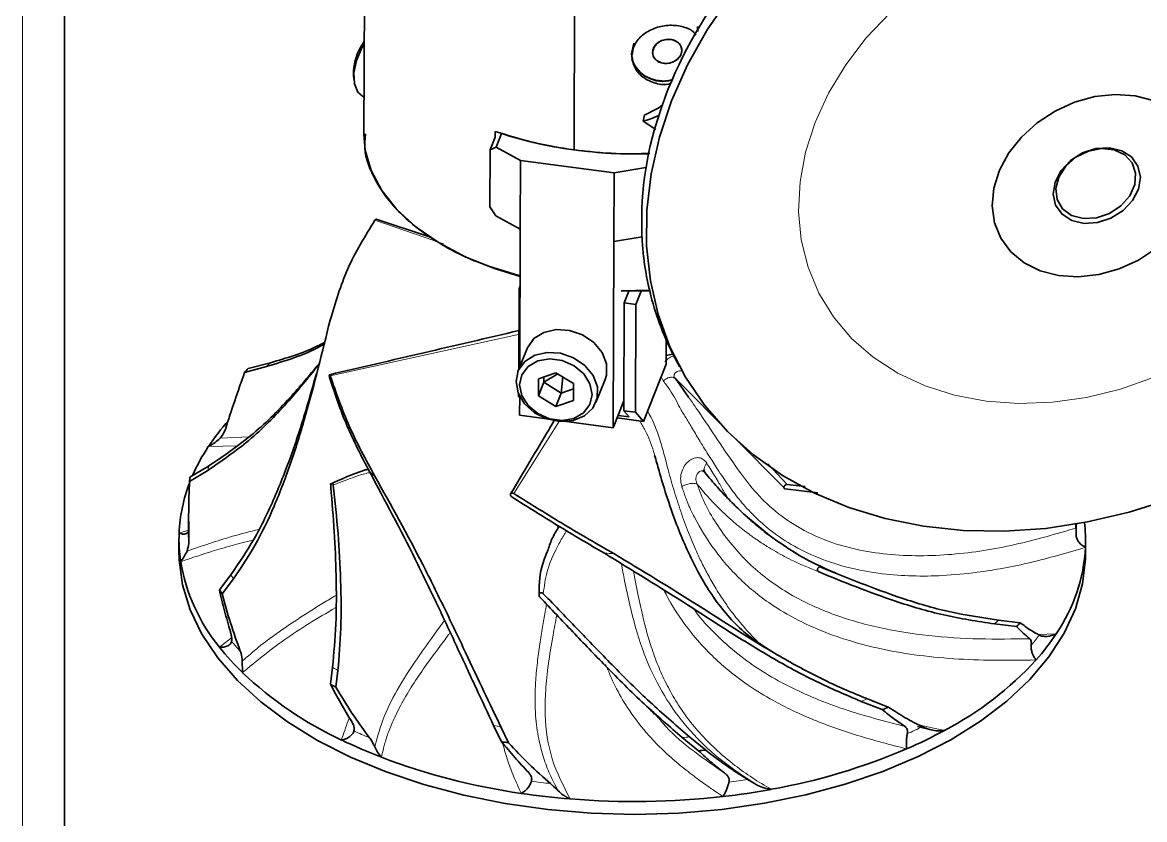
# Paper-space layout 'Blatt1' of a CAD drawing. Header units: millimetres. Extents: x 0 to 1189, y 0 to 841.
# Drawn here: x 1101.98 to 1120.69, y 496.22 to 509.51 of the extents above; entities that cross this region are included whole.
import ezdxf

# ---------------------------------------------------------------- set-up
doc = ezdxf.new("R2010")
doc.units = ezdxf.units.MM

psp = doc.layouts.new('Blatt1')

# ---------------------------------------------------------------- linework, layer by layer
at = {"color": 7, "linetype": 'Continuous', "lineweight": 35}
for p, q in [((1102.677, 348.096), (1102.677, 627.189)), ((1111.198, 513.535), (1111.176, 507.381)), ((1107.689, 512.361), (1107.672, 507.636)), ((1112.135, 508.982), (1112.176, 509.163)), ((1112.974, 509.04), (1112.959, 509.109)), ((1112.143, 508.897), (1112.151, 508.861)), ((1107.499, 508.628), (1107.503, 508.558)), ((1107.647, 508.278), (1107.674, 508.263)), ((1112.329, 507.861), (1112.539, 507.721)), ((1109.86, 507.592), (1109.776, 507.381)), ((1109.861, 507.592), (1109.861, 507.69)), ((1109.969, 507.653), (1109.878, 507.424)), ((1109.773, 506.433), (1109.776, 507.381)), ((1109.776, 507.381), (1109.878, 507.424)), ((1109.878, 507.424), (1110.284, 507.205)), ((1110.28, 506.062), (1110.284, 507.205)), ((1110.284, 507.205), (1111.844, 506.996)), ((1111.844, 506.996), (1111.84, 505.852)), ((1111.844, 506.996), (1112.374, 507.089)), ((1112.374, 507.089), (1112.383, 507.112)), ((1112.374, 507.089), (1112.379, 507.086)), ((1109.874, 506.28), (1109.773, 506.433)), ((1108.783, 505.928), (1107.879, 506.225)), ((1110.28, 506.062), (1109.874, 506.28)), ((1110.272, 503.764), (1110.28, 506.062)), ((1111.84, 505.852), (1111.829, 502.747)), ((1112.31, 505.934), (1111.84, 505.852)), ((1110.277, 505.112), (1110.259, 505.066)), ((1110.254, 503.718), (1110.259, 505.066)), ((1110.277, 505.064), (1110.259, 505.066)), ((1111.963, 505.029), (1112.44, 505.045)), ((1111.963, 505.029), (1112.437, 505.03)), ((1112.091, 505.026), (1112.013, 504.83)), ((1112.208, 504.804), (1112.296, 505.026)), ((1112.013, 504.83), (1112.007, 503.033)), ((1112.013, 504.83), (1112.208, 504.804)), ((1112.202, 503.006), (1112.208, 504.804)), ((1112.715, 504.208), (1112.713, 503.808)), ((1110.393, 504.068), (1110.241, 503.687)), ((1105.743, 503.734), (1106.113, 503.833)), ((1112.713, 503.808), (1112.334, 502.853)), ((1112.858, 503.914), (1112.935, 503.77)), ((1105.682, 503.672), (1106.047, 503.77)), ((1110.582, 503.564), (1110.875, 503.666)), ((1110.906, 503.647), (1110.67, 503.506)), ((1110.67, 503.506), (1110.67, 503.595)), ((1111.167, 503.485), (1110.875, 503.666)), ((1110.962, 503.325), (1110.99, 503.595)), ((1110.581, 503.281), (1110.582, 503.564)), ((1110.67, 503.506), (1110.581, 503.281)), ((1110.962, 503.325), (1110.67, 503.506)), ((1111.166, 503.202), (1111.167, 503.485)), ((1111.542, 503.169), (1111.694, 503.551)), ((1112.87, 503.568), (1113.088, 503.257)), ((1113.708, 502.725), (1112.974, 503.463)), ((1110.252, 503.269), (1110.252, 503.313)), ((1110.252, 503.269), (1110.27, 503.266)), ((1110.252, 503.269), (1110.27, 503.248)), ((1110.269, 502.957), (1110.27, 503.274)), ((1110.581, 503.281), (1110.873, 503.1)), ((1110.962, 503.325), (1110.873, 503.1)), ((1111.166, 503.396), (1110.962, 503.325)), ((1111.166, 503.202), (1110.873, 503.1)), ((1112.007, 503.196), (1111.829, 502.747)), ((1112.007, 503.033), (1112.202, 503.006)), ((1112.007, 503.033), (1112.095, 502.93)), ((1111.829, 502.747), (1110.269, 502.957)), ((1112.334, 502.853), (1111.894, 502.912)), ((1112.095, 502.93), (1111.911, 502.955)), ((1112.334, 502.853), (1112.202, 503.006)), ((1114.699, 501.727), (1113.811, 502.621)), ((1104.771, 501.922), (1105.082, 502.11)), ((1104.763, 501.851), (1105.07, 502.038)), ((1115.245, 501.665), (1114.699, 501.727)), ((1115.031, 501.768), (1114.729, 501.801)), ((1104.749, 501.264), (1104.748, 501.031)), ((1114.432, 500.958), (1114.035, 501.287)), ((1119.574, 501.149), (1119.543, 501.139)), ((1119.548, 500.978), (1119.549, 501.143)), ((1104.588, 500.901), (1104.587, 500.688)), ((1119.707, 500.634), (1119.708, 500.847)), ((1105.261, 500.043), (1105.452, 500.298)), ((1105.307, 499.978), (1105.496, 500.229)), ((1118.558, 499.435), (1118.189, 499.477)), ((1118.619, 499.496), (1118.255, 499.539)), ((1107.116, 498.47), (1107.149, 498.754)), ((1107.206, 498.422), (1107.239, 498.703)), ((1115.963, 498.186), (1116.317, 498.049)), ((1116.418, 498.089), (1116.069, 498.226)), ((1112.528, 497.976), (1112.586, 497.909)), ((1109.967, 497.513), (1109.836, 497.785)), ((1110.085, 497.493), (1109.956, 497.762)), ((1117.112, 497.715), (1116.906, 497.766)), ((1113.251, 497.363), (1112.982, 497.582)), ((1113.373, 497.374), (1113.107, 497.591))]:
    psp.add_line(p, q, dxfattribs=at)
at = {"color": 8, "linetype": 'Continuous', "lineweight": 18}
for p, q in [((1101.977, 347.928), (1101.977, 627.022)), ((1107.854, 506.208), (1108.997, 505.817)), ((1107.112, 503.613), (1110.274, 504.311)), ((1112.664, 503.53), (1112.63, 503.598)), ((1112.974, 503.463), (1112.87, 503.568)), ((1110.172, 501.651), (1110.934, 502.862)), ((1105.272, 502.572), (1105.756, 502.598)), ((1105.545, 502.445), (1105.078, 502.434)), ((1114.729, 501.801), (1114.411, 502.147)), ((1104.59, 500.993), (1104.748, 501.039)), ((1110.899, 501.053), (1110.906, 501.117)), ((1118.91, 499.303), (1119.218, 499.314)), ((1105.263, 499.091), (1105.466, 499.246))]:
    psp.add_line(p, q, dxfattribs=at)
at = {"color": 8, "linetype": 'Continuous', "lineweight": 18, "flags": 128}
for points in [[(1114.922, 506.356), (1114.946, 506.847), (1115.038, 507.343), (1115.198, 507.839), (1115.422, 508.326), (1115.708, 508.797), (1116.05, 509.247), (1116.446, 509.667), (1116.887, 510.053), (1117.369, 510.398), (1117.884, 510.697), (1118.425, 510.946), (1118.983, 511.142), (1119.55, 511.281), (1120.119, 511.361), (1120.681, 511.382), (1121.228, 511.343)], [(1120.85, 503.59), (1120.292, 503.394), (1119.724, 503.255), (1119.155, 503.174), (1118.593, 503.154), (1118.047, 503.193), (1117.523, 503.291), (1117.03, 503.448), (1116.576, 503.66), (1116.166, 503.925), (1115.806, 504.238), (1115.503, 504.596), (1115.259, 504.993), (1115.08, 505.423), (1114.967, 505.879), (1114.922, 506.356)]]:
    psp.add_lwpolyline(points, dxfattribs=at)
at = {"color": 7, "linetype": 'Continuous', "lineweight": 35, "flags": 128}
for points in [[(1119.739, 501.177), (1119.042, 501.071), (1118.349, 501.024), (1117.668, 501.035), (1117.005, 501.105), (1116.367, 501.233), (1115.759, 501.418), (1115.186, 501.658), (1114.655, 501.951), (1114.17, 502.294), (1113.736, 502.684), (1113.357, 503.117), (1113.036, 503.59), (1112.776, 504.098), (1112.581, 504.636), (1112.45, 505.198), (1112.387, 505.781), (1112.391, 506.378), (1112.462, 506.984), (1112.601, 507.594), (1112.804, 508.2), (1113.071, 508.799), (1113.399, 509.384), (1113.785, 509.95)], [(1112.486, 509.007), (1112.505, 509.085), (1112.558, 509.154), (1112.637, 509.203), (1112.731, 509.224), (1112.824, 509.216), (1112.903, 509.178), (1112.956, 509.116), (1112.974, 509.04)], [(1107.677, 509.149), (1107.638, 509.082), (1107.548, 508.872), (1107.505, 508.664), (1107.513, 508.482), (1107.571, 508.344), (1107.647, 508.278)], [(1112.974, 509.04), (1112.955, 508.962), (1112.902, 508.893), (1112.823, 508.844), (1112.729, 508.823), (1112.636, 508.831), (1112.557, 508.869), (1112.504, 508.931), (1112.486, 509.007)], [(1120.836, 508.206), (1120.532, 508.285), (1120.203, 508.306), (1119.862, 508.269)], [(1119.862, 508.269), (1119.523, 508.175), (1119.198, 508.027), (1118.899, 507.832), (1118.639, 507.596), (1118.427, 507.33), (1118.272, 507.042), (1118.178, 506.745), (1118.151, 506.449), (1118.191, 506.166), (1118.296, 505.907), (1118.463, 505.681), (1118.684, 505.499), (1118.953, 505.365), (1119.257, 505.286), (1119.586, 505.265), (1119.926, 505.302), (1120.266, 505.397), (1120.591, 505.544), (1120.889, 505.74)], [(1107.672, 507.636), (1107.694, 507.377), (1107.792, 507.035), (1107.969, 506.703), (1108.221, 506.388), (1108.543, 506.095), (1108.929, 505.829), (1109.374, 505.595), (1109.868, 505.397), (1110.277, 505.271)], [(1119.881, 507.404), (1119.657, 507.33), (1119.457, 507.203), (1119.299, 507.035), (1119.199, 506.843), (1119.168, 506.645), (1119.208, 506.461), (1119.315, 506.309), (1119.478, 506.203), (1119.683, 506.155), (1119.908, 506.168), (1120.131, 506.241), (1120.332, 506.368), (1120.49, 506.536), (1120.589, 506.728), (1120.621, 506.926), (1120.581, 507.11), (1120.474, 507.263), (1120.31, 507.368), (1120.106, 507.417), (1119.881, 507.404)], [(1119.889, 506.25), (1119.671, 506.238), (1119.475, 506.29), (1119.323, 506.399), (1119.231, 506.554), (1119.209, 506.737), (1119.259, 506.929), (1119.376, 507.109), (1119.547, 507.258), (1119.754, 507.359), (1119.975, 507.402), (1120.184, 507.381), (1120.36, 507.3), (1120.484, 507.166), (1120.542, 506.995), (1120.528, 506.804), (1120.443, 506.616), (1120.297, 506.449), (1120.106, 506.322), (1119.889, 506.25)], [(1111.694, 503.551), (1111.716, 503.625), (1111.717, 503.814), (1111.644, 504.001), (1111.507, 504.169), (1111.319, 504.297), (1111.102, 504.372), (1110.878, 504.387), (1110.672, 504.339), (1110.506, 504.234), (1110.399, 504.082), (1110.393, 504.068)], [(1110.209, 503.52), (1110.247, 503.701), (1110.354, 503.852), (1110.52, 503.957), (1110.726, 504.005), (1110.95, 503.991), (1111.168, 503.915), (1111.355, 503.787), (1111.493, 503.62), (1111.565, 503.432), (1111.564, 503.243), (1111.491, 503.075), (1111.352, 502.945), (1111.164, 502.867), (1110.946, 502.851), (1110.722, 502.896), (1110.517, 502.999), (1110.352, 503.149), (1110.246, 503.329), (1110.209, 503.52)], [(1112.825, 503.977), (1112.825, 503.977), (1112.714, 503.951)], [(1110.269, 503.464), (1110.305, 503.286), (1110.41, 503.12), (1110.57, 502.985), (1110.767, 502.898), (1110.977, 502.87), (1111.174, 502.904), (1111.336, 502.995), (1111.441, 503.134), (1111.478, 503.302), (1111.442, 503.48), (1111.338, 503.647), (1111.177, 503.781), (1110.98, 503.868), (1110.771, 503.896), (1110.573, 503.863), (1110.412, 503.771), (1110.306, 503.633), (1110.269, 503.464)], [(1121.125, 501.56), (1120.436, 501.341), (1119.739, 501.177)], [(1104.587, 500.688), (1104.591, 500.548), (1104.648, 500.128), (1104.775, 499.713), (1104.971, 499.306), (1105.234, 498.913), (1105.562, 498.536), (1105.951, 498.178), (1106.398, 497.844), (1106.899, 497.536), (1107.448, 497.258), (1108.042, 497.011), (1108.674, 496.798), (1109.338, 496.621), (1110.029, 496.482)], [(1110.029, 496.482), (1110.739, 496.382), (1111.462, 496.322), (1112.192, 496.302), (1112.922, 496.324), (1113.644, 496.385), (1114.352, 496.487), (1115.04, 496.627), (1115.7, 496.805), (1116.328, 497.019), (1116.916, 497.268), (1117.46, 497.547), (1117.954, 497.856), (1118.394, 498.191), (1118.776, 498.55), (1119.096, 498.927), (1119.351, 499.321), (1119.539, 499.728), (1119.657, 500.143), (1119.706, 500.563), (1119.707, 500.634)]]:
    psp.add_lwpolyline(points, dxfattribs=at)
at = {"color": 7, "linetype": 'Continuous', "lineweight": 35}
for centre, radius, start, end in [((1119.83, 505.514), 7.646, 140.1167, 157.8481), ((1108.423, 508.642), 0.925, 143.7495, 180.8851), ((1112.662, 509.07), 0.547, 198.4634, 285.5594), ((1118.801, 505.97), 6.521, 158.153, 164.559), ((1118.123, 506.603), 5.929, 166.738, 167.7528), ((1112.046, 514.042), 6.717, 251.0143, 262.5519), ((1117.85, 506.195), 5.545, 164.1787, 186.1666), ((1112.198, 515.042), 7.728, 262.397, 271.655), ((1117.172, 506.154), 4.866, 186.5472, 194.3349), ((1116.964, 506.1), 4.651, 194.3185, 208.0265), ((1108.882, 500.58), 4.45, 134.8682, 135.9789), ((1108.281, 500.317), 3.839, 138.2967, 146.5418), ((1107.753, 500.664), 3.208, 146.5212, 156.1446), ((1107.241, 501.6), 2.491, 172.5631, 174.199), ((1107.231, 500.877), 2.644, 158.7145, 177.4873), ((1117.187, 500.856), 2.521, 357.71, 7.1116), ((1107.114, 500.892), 2.526, 177.7169, 188.6201), ((1107.211, 501.022), 2.463, 179.5096, 183.8744), ((1116.886, 500.906), 2.824, 325.6817, 356.9317), ((1107.627, 501.022), 3.053, 189.5949, 219.2501), ((1108.215, 502.049), 3.57, 214.1838, 215.4701), ((1115.419, 502.589), 4.45, 314.8683, 315.9793), ((1116.015, 501.431), 3.84, 318.2964, 326.5417), ((1108.648, 501.76), 4.311, 218.2549, 225.8873), ((1114.733, 502.688), 5.634, 297.7569, 317.4237), ((1109.967, 503.243), 6.295, 226.6633, 244.9214), ((1110.659, 505.061), 7.483, 241.7386, 242.5243), ((1113.09, 506.315), 8.874, 291.3259, 292.027), ((1113.543, 504.71), 7.978, 293.4928, 298.5551), ((1111.095, 505.398), 8.725, 244.2133, 248.9823), ((1112.063, 509.131), 11.805, 259.7745, 260.3541), ((1111.854, 507.522), 10.981, 249.2582, 261.8409), ((1112.2, 509.831), 12.512, 274.8206, 275.3783), ((1112.659, 506.895), 10.334, 280.0559, 293.1599), ((1112.26, 508.778), 12.259, 276.5569, 280.3583), ((1112.144, 509.155), 12.639, 261.5914, 265.3161), ((1112.178, 509.541), 13.025, 265.3047, 276.5297)]:
    psp.add_arc(centre, radius, start, end, dxfattribs=at)
at = {"color": 8, "linetype": 'Continuous', "lineweight": 18}
for centre, radius, start, end in [((1109.179, 500.518), 4.516, 132.7736, 133.9252), ((1107.47, 501.664), 2.429, 169.4191, 171.1521), ((1110.186, 504.779), 3.674, 228.7456, 230.5863), ((1112.178, 509.721), 9.078, 266.8656, 267.8727), ((1108.229, 502.008), 3.26, 211.6231, 213.0539), ((1115.122, 502.792), 4.516, 312.7766, 313.9228), ((1108.639, 501.803), 4.112, 219.4798, 222.5807), ((1115.862, 501.61), 3.852, 319.6938, 322.933), ((1110.563, 504.711), 6.866, 240.1815, 241.0483), ((1112.938, 506.499), 8.846, 289.9919, 290.7274), ((1111.051, 505.291), 8.384, 244.9848, 246.9135), ((1112.027, 508.692), 11.125, 258.6394, 259.2708), ((1113.447, 504.908), 7.972, 294.3471, 296.3413), ((1112.189, 509.687), 12.13, 273.746, 274.3391), ((1112.246, 508.837), 12.095, 277.1898, 278.7004), ((1112.135, 509.045), 12.304, 262.2026, 263.6958)]:
    psp.add_arc(centre, radius, start, end, dxfattribs=at)
at = {"color": 7, "linetype": 'Continuous', "lineweight": 35}
for points, knots in [([(1112.142, 508.948), (1112.151, 509.012), (1112.17, 509.14), (1112.31, 509.303), (1112.509, 509.417), (1112.745, 509.469), (1112.975, 509.448), (1113.141, 509.387), (1113.195, 509.318), (1113.211, 509.299)], [0, 0, 0, 0, 0.156652, 0.313366, 0.470079, 0.626732, 0.783385, 0.940099, 1, 1, 1, 1]), ([(1112.142, 508.948), (1112.151, 509.012), (1112.17, 509.14), (1112.31, 509.303), (1112.509, 509.417), (1112.745, 509.469), (1112.975, 509.448), (1113.141, 509.387), (1113.195, 509.318), (1113.211, 509.299)], [0, 0, 0, 0, 0.156652, 0.313366, 0.470079, 0.626732, 0.783385, 0.940099, 1, 1, 1, 1]), ([(1113.249, 509.361), (1113.248, 509.361), (1113.245, 509.363), (1113.241, 509.372), (1113.238, 509.384), (1113.235, 509.398), (1113.234, 509.412), (1113.235, 509.424), (1113.236, 509.433), (1113.237, 509.437), (1113.238, 509.439)], [0, 0, 0, 0, 0.118669, 0.25856, 0.398246, 0.537715, 0.67706, 0.816408, 0.913151, 1, 1, 1, 1]), ([(1112.974, 509.04), (1112.971, 509.065), (1112.966, 509.104), (1112.936, 509.149), (1112.904, 509.179), (1112.866, 509.202), (1112.809, 509.222), (1112.731, 509.229), (1112.653, 509.211), (1112.596, 509.183), (1112.557, 509.155), (1112.525, 509.12), (1112.495, 509.071), (1112.489, 509.032), (1112.486, 509.007)], [0, 0, 0, 0, 0.1197215, 0.1847911, 0.2499999, 0.3150696, 0.3802785, 0.5, 0.6197215, 0.6847911, 0.7499999, 0.8150696, 0.8802785, 1, 1, 1, 1]), ([(1112.486, 509.007), (1112.489, 508.982), (1112.494, 508.943), (1112.524, 508.898), (1112.556, 508.868), (1112.594, 508.845), (1112.651, 508.825), (1112.729, 508.818), (1112.807, 508.836), (1112.864, 508.864), (1112.903, 508.893), (1112.935, 508.927), (1112.965, 508.976), (1112.971, 509.015), (1112.974, 509.04)], [0, 0, 0, 0, 0.1197215, 0.1847911, 0.2499999, 0.3150696, 0.3802785, 0.5, 0.6197215, 0.6847911, 0.7499999, 0.8150696, 0.8802785, 1, 1, 1, 1]), ([(1112.83, 508.556), (1112.796, 508.547), (1112.69, 508.518), (1112.538, 508.54), (1112.399, 508.588), (1112.305, 508.645), (1112.228, 508.718), (1112.154, 508.827), (1112.142, 508.921), (1112.135, 508.982)], [0, 0, 0, 0, 0.099788, 0.315337, 0.432564, 0.549894, 0.667121, 0.784451, 1, 1, 1, 1]), ([(1112.796, 508.49), (1112.777, 508.485), (1112.684, 508.458), (1112.505, 508.492), (1112.308, 508.591), (1112.169, 508.755), (1112.151, 508.884), (1112.142, 508.948)], [0, 0, 0, 0, 0.057082, 0.292766, 0.528541, 0.764317, 1, 1, 1, 1]), ([(1112.796, 508.49), (1112.777, 508.485), (1112.684, 508.458), (1112.505, 508.492), (1112.308, 508.591), (1112.169, 508.755), (1112.151, 508.884), (1112.142, 508.948)], [0, 0, 0, 0, 0.057082, 0.292766, 0.528541, 0.764317, 1, 1, 1, 1]), ([(1112.657, 508.127), (1112.616, 508.102), (1112.508, 508.038), (1112.412, 507.992), (1112.352, 507.963)], [0, 0, 0, 0, 0.376329, 1, 1, 1, 1]), ([(1112.588, 507.955), (1112.543, 507.935), (1112.453, 507.897), (1112.371, 507.873), (1112.329, 507.861)], [0, 0, 0, 0, 0.499449, 1, 1, 1, 1]), ([(1107.699, 507.651), (1107.691, 507.572), (1107.666, 507.307), (1107.846, 506.862), (1108.222, 506.342), (1108.802, 505.881), (1109.495, 505.511), (1110.033, 505.352), (1110.277, 505.28)], [0, 0, 0, 0, 0.080512, 0.268256, 0.456, 0.648259, 0.840517, 1, 1, 1, 1]), ([(1111.176, 507.381), (1111.409, 507.355), (1111.828, 507.307), (1112.253, 507.318), (1112.441, 507.322)], [0, 0, 0, 0, 0.558513, 1, 1, 1, 1]), ([(1107.879, 506.224), (1107.877, 506.225), (1107.873, 506.225), (1107.865, 506.221), (1107.859, 506.215), (1107.855, 506.211), (1107.854, 506.208)], [0, 0, 0, 0, 0.2830519, 0.5924138, 0.8071893, 1, 1, 1, 1]), ([(1107.108, 504.54), (1107.195, 504.832), (1107.372, 505.423), (1107.692, 505.944), (1107.854, 506.208)], [0, 0, 0, 0, 0.493615, 1, 1, 1, 1]), ([(1105.496, 500.229), (1105.62, 500.412), (1105.871, 500.783), (1106.189, 501.452), (1106.469, 502.182), (1106.785, 503.223), (1106.978, 504.012), (1107.108, 504.54)], [0, 0, 0, 0, 0.1559669, 0.3154314, 0.4857432, 0.6562188, 1, 1, 1, 1]), ([(1110.256, 504.368), (1109.727, 504.244), (1108.675, 503.999), (1107.623, 503.754), (1107.1, 503.633)], [0, 0, 0, 0, 0.502901, 1, 1, 1, 1]), ([(1106.113, 503.833), (1106.378, 503.909), (1106.689, 503.998), (1106.971, 504.148), (1107.012, 504.169)], [0, 0, 0, 0, 0.856391, 1, 1, 1, 1]), ([(1107.005, 504.141), (1106.983, 504.128), (1106.686, 503.959), (1106.354, 503.861), (1106.047, 503.77)], [0, 0, 0, 0, 0.074023, 1, 1, 1, 1]), ([(1105.07, 502.038), (1105.302, 502.197), (1105.772, 502.52), (1106.382, 503.132), (1106.742, 503.581), (1106.916, 503.797)], [0, 0, 0, 0, 0.334837, 0.678796, 1, 1, 1, 1]), ([(1105.082, 502.11), (1105.321, 502.272), (1105.806, 502.6), (1106.409, 503.196), (1106.761, 503.62), (1106.919, 503.81)], [0, 0, 0, 0, 0.3498541, 0.7091059, 1, 1, 1, 1]), ([(1105.361, 502.72), (1105.412, 502.879), (1105.515, 503.195), (1105.627, 503.513), (1105.682, 503.672)], [0, 0, 0, 0, 0.499099, 1, 1, 1, 1]), ([(1105.452, 500.298), (1105.585, 500.491), (1105.854, 500.882), (1106.187, 501.576), (1106.475, 502.313), (1106.701, 503.012), (1106.825, 503.458), (1106.877, 503.648)], [0, 0, 0, 0, 0.207401, 0.419637, 0.631379, 0.843298, 1, 1, 1, 1]), ([(1107.102, 503.568), (1107.101, 503.572), (1107.098, 503.581), (1107.096, 503.595), (1107.095, 503.609), (1107.095, 503.621), (1107.096, 503.629), (1107.099, 503.633), (1107.103, 503.632), (1107.106, 503.627), (1107.109, 503.62), (1107.111, 503.615), (1107.112, 503.613)], [0, 0, 0, 0, 0.107517, 0.215031, 0.322606, 0.430127, 0.53749, 0.644686, 0.751787, 0.858891, 0.933248, 1, 1, 1, 1]), ([(1107.854, 501.941), (1107.704, 502.216), (1107.402, 502.773), (1107.209, 503.33), (1107.112, 503.613)], [0, 0, 0, 0, 0.493615, 1, 1, 1, 1]), ([(1107.764, 502.018), (1107.631, 502.274), (1107.362, 502.791), (1107.189, 503.307), (1107.102, 503.568)], [0, 0, 0, 0, 0.494385, 1, 1, 1, 1]), ([(1112.87, 503.568), (1112.861, 503.576), (1112.851, 503.586), (1112.834, 503.587), (1112.832, 503.587)], [0, 0, 0, 0, 0.859985, 1, 1, 1, 1]), ([(1110.845, 502.867), (1110.817, 502.818), (1110.575, 502.412), (1110.333, 502.005), (1110.119, 501.646)], [0, 0, 0, 0, 0.119013, 1, 1, 1, 1]), ([(1105.272, 502.572), (1105.301, 502.608), (1105.338, 502.654), (1105.357, 502.709), (1105.361, 502.72)], [0, 0, 0, 0, 0.795645, 1, 1, 1, 1]), ([(1105.272, 502.572), (1105.245, 502.546), (1105.21, 502.514), (1105.169, 502.486), (1105.153, 502.476), (1105.145, 502.471), (1105.141, 502.468), (1105.139, 502.467), (1105.138, 502.466), (1105.138, 502.466), (1105.137, 502.466), (1105.137, 502.466), (1105.137, 502.466), (1105.137, 502.466), (1105.137, 502.466), (1105.137, 502.466), (1105.137, 502.466), (1105.137, 502.466), (1105.135, 502.464), (1105.129, 502.461), (1105.109, 502.449), (1105.091, 502.441), (1105.078, 502.434)], [0, 0, 0, 0, 0.437514, 0.56318, 0.630974, 0.666115, 0.683998, 0.693018, 0.697547, 0.699816, 0.700952, 0.701521, 0.701805, 0.701947, 0.702018, 0.702054, 0.702071, 0.70208, 0.702089, 0.733622, 0.793744, 1, 1, 1, 1]), ([(1113.525, 499.893), (1113.483, 499.954), (1113.372, 500.112), (1113.21, 500.404), (1113.038, 500.76), (1112.868, 501.176), (1112.719, 501.602), (1112.606, 501.988), (1112.545, 502.203), (1112.521, 502.288)], [0, 0, 0, 0, 0.0846478, 0.2215177, 0.3725705, 0.5243786, 0.7253655, 0.8912366, 1, 1, 1, 1]), ([(1107.744, 502.059), (1107.722, 502.052), (1107.492, 501.983), (1107.288, 501.889), (1107.104, 501.804)], [0, 0, 0, 0, 0.093312, 1, 1, 1, 1]), ([(1109.836, 497.785), (1109.739, 497.989), (1109.544, 498.402), (1109.223, 499.099), (1108.885, 499.823), (1108.412, 500.808), (1108.023, 501.533), (1107.764, 502.018)], [0, 0, 0, 0, 0.163338, 0.330483, 0.497239, 0.664136, 1, 1, 1, 1]), ([(1109.956, 497.762), (1109.864, 497.954), (1109.677, 498.343), (1109.362, 499.014), (1109.022, 499.728), (1108.533, 500.722), (1108.126, 501.453), (1107.854, 501.941)], [0, 0, 0, 0, 0.155967, 0.315431, 0.485743, 0.656219, 1, 1, 1, 1]), ([(1113.331, 502.026), (1113.331, 502.031), (1113.33, 502.038), (1113.337, 502.041), (1113.339, 502.041)], [0, 0, 0, 0, 0.6406398, 1, 1, 1, 1]), ([(1113.358, 502.001), (1113.354, 502.006), (1113.346, 502.016), (1113.337, 502.024), (1113.331, 502.026), (1113.331, 502.026)], [0, 0, 0, 0, 0.481479, 0.954949, 1, 1, 1, 1]), ([(1113.358, 502.001), (1113.352, 502.01), (1113.343, 502.022), (1113.344, 502.039), (1113.345, 502.044)], [0, 0, 0, 0, 0.699888, 1, 1, 1, 1]), ([(1114.691, 500.775), (1114.574, 500.855), (1114.381, 500.985), (1114.147, 501.184), (1113.951, 501.361), (1113.756, 501.553), (1113.555, 501.767), (1113.427, 501.919), (1113.358, 502.001)], [0, 0, 0, 0, 0.2160141, 0.3526288, 0.4976794, 0.6496781, 0.8114569, 1, 1, 1, 1]), ([(1104.754, 500.856), (1104.751, 501.02), (1104.745, 501.35), (1104.757, 501.684), (1104.763, 501.851)], [0, 0, 0, 0, 0.499101, 1, 1, 1, 1]), ([(1107.118, 501.758), (1107.118, 501.764), (1107.118, 501.775), (1107.121, 501.793), (1107.126, 501.808), (1107.132, 501.817), (1107.139, 501.822), (1107.146, 501.821), (1107.152, 501.816), (1107.157, 501.807), (1107.16, 501.797), (1107.16, 501.791), (1107.161, 501.79)], [0, 0, 0, 0, 0.123584, 0.247296, 0.366114, 0.473886, 0.571849, 0.665645, 0.761075, 0.862396, 0.971862, 1, 1, 1, 1]), ([(1107.149, 498.754), (1107.171, 498.989), (1107.215, 499.464), (1107.214, 500.243), (1107.183, 501.013), (1107.14, 501.509), (1107.118, 501.758)], [0, 0, 0, 0, 0.263934, 0.534958, 0.766961, 1, 1, 1, 1]), ([(1107.239, 498.703), (1107.259, 498.933), (1107.297, 499.397), (1107.29, 500.182), (1107.248, 500.985), (1107.19, 501.521), (1107.161, 501.79)], [0, 0, 0, 0, 0.251815, 0.510489, 0.754579, 1, 1, 1, 1]), ([(1114.699, 501.727), (1114.695, 501.728), (1114.687, 501.73), (1114.68, 501.737), (1114.676, 501.747), (1114.676, 501.76), (1114.681, 501.772), (1114.689, 501.784), (1114.7, 501.794), (1114.712, 501.799), (1114.722, 501.802), (1114.727, 501.802), (1114.729, 501.801)], [0, 0, 0, 0, 0.107517, 0.215031, 0.322606, 0.430127, 0.53749, 0.644686, 0.751787, 0.858891, 0.933248, 1, 1, 1, 1]), ([(1110.139, 501.595), (1110.135, 501.598), (1110.128, 501.604), (1110.119, 501.615), (1110.115, 501.628), (1110.116, 501.64), (1110.121, 501.65), (1110.129, 501.657), (1110.141, 501.66), (1110.153, 501.659), (1110.164, 501.656), (1110.169, 501.653), (1110.172, 501.651)], [0, 0, 0, 0, 0.107517, 0.215031, 0.322606, 0.430127, 0.53749, 0.644686, 0.751787, 0.858891, 0.933248, 1, 1, 1, 1]), ([(1110.139, 501.595), (1110.394, 501.434), (1110.909, 501.11), (1111.422, 500.808), (1111.682, 500.656)], [0, 0, 0, 0, 0.493855, 1, 1, 1, 1]), ([(1111.841, 500.649), (1111.568, 500.806), (1111.014, 501.126), (1110.455, 501.475), (1110.172, 501.651)], [0, 0, 0, 0, 0.493615, 1, 1, 1, 1]), ([(1104.59, 500.993), (1104.61, 500.986), (1104.65, 500.972), (1104.703, 500.977), (1104.734, 500.998), (1104.747, 501.022), (1104.748, 501.036), (1104.748, 501.043)], [0, 0, 0, 0, 0.261148, 0.52404, 0.772474, 0.88865, 1, 1, 1, 1]), ([(1110.929, 501.103), (1110.89, 501.042), (1110.806, 500.913), (1110.766, 500.782), (1110.744, 500.714)], [0, 0, 0, 0, 0.472503, 1, 1, 1, 1]), ([(1119.548, 501.075), (1119.547, 501.099), (1119.547, 501.123), (1119.542, 501.155), (1119.542, 501.156)], [0, 0, 0, 0, 0.9811428, 1, 1, 1, 1]), ([(1119.548, 501.075), (1119.548, 501.069), (1119.549, 501.057), (1119.548, 501.016), (1119.548, 500.982), (1119.548, 500.966)], [0, 0, 0, 0, 0.352846, 0.706666, 1, 1, 1, 1]), ([(1104.722, 500.691), (1104.736, 500.733), (1104.754, 500.787), (1104.754, 500.844), (1104.754, 500.856)], [0, 0, 0, 0, 0.795757, 1, 1, 1, 1]), ([(1115.549, 500.321), (1115.364, 500.401), (1115.027, 500.548), (1114.733, 500.748), (1114.6, 500.84)], [0, 0, 0, 0, 0.545864, 1, 1, 1, 1]), ([(1119.548, 500.966), (1119.549, 500.956), (1119.55, 500.935), (1119.562, 500.893), (1119.593, 500.84), (1119.646, 500.787), (1119.686, 500.766), (1119.706, 500.755)], [0, 0, 0, 0, 0.111356, 0.227538, 0.475987, 0.738884, 1, 1, 1, 1]), ([(1104.722, 500.691), (1104.707, 500.66), (1104.673, 500.59), (1104.637, 500.541), (1104.616, 500.513)], [0, 0, 0, 0, 0.446545, 1, 1, 1, 1]), ([(1110.744, 500.714), (1110.704, 500.618), (1110.594, 500.357), (1110.594, 500.098), (1110.594, 499.935)], [0, 0, 0, 0, 0.368691, 1, 1, 1, 1]), ([(1115.963, 498.186), (1115.71, 498.293), (1115.198, 498.51), (1114.465, 498.915), (1113.756, 499.349), (1112.84, 499.948), (1112.146, 500.372), (1111.682, 500.656)], [0, 0, 0, 0, 0.163338, 0.330483, 0.497239, 0.664136, 1, 1, 1, 1]), ([(1116.069, 498.226), (1115.83, 498.326), (1115.346, 498.529), (1114.635, 498.916), (1113.934, 499.341), (1113.009, 499.943), (1112.309, 500.366), (1111.841, 500.649)], [0, 0, 0, 0, 0.155967, 0.315431, 0.485743, 0.656219, 1, 1, 1, 1]), ([(1115.262, 500.344), (1115.258, 500.346), (1115.249, 500.351), (1115.24, 500.364), (1115.236, 500.38), (1115.238, 500.395), (1115.243, 500.409), (1115.252, 500.419), (1115.263, 500.426), (1115.275, 500.429), (1115.285, 500.428), (1115.29, 500.427), (1115.291, 500.426)], [0, 0, 0, 0, 0.123584, 0.247296, 0.366114, 0.473886, 0.571849, 0.665645, 0.761075, 0.862396, 0.971862, 1, 1, 1, 1]), ([(1118.255, 499.539), (1117.976, 499.581), (1117.412, 499.667), (1116.65, 499.896), (1115.944, 500.158), (1115.509, 500.337), (1115.291, 500.426)], [0, 0, 0, 0, 0.251815, 0.510489, 0.754579, 1, 1, 1, 1]), ([(1118.189, 499.477), (1117.903, 499.521), (1117.324, 499.61), (1116.565, 499.84), (1115.879, 500.091), (1115.468, 500.259), (1115.262, 500.344)], [0, 0, 0, 0, 0.263934, 0.534958, 0.766961, 1, 1, 1, 1]), ([(1105.445, 499.351), (1105.412, 499.465), (1105.345, 499.694), (1105.289, 499.927), (1105.261, 500.043)], [0, 0, 0, 0, 0.499449, 1, 1, 1, 1]), ([(1105.611, 499.021), (1105.555, 499.177), (1105.442, 499.492), (1105.352, 499.815), (1105.307, 499.978)], [0, 0, 0, 0, 0.499099, 1, 1, 1, 1]), ([(1110.608, 499.922), (1110.604, 499.927), (1110.597, 499.936), (1110.592, 499.953), (1110.593, 499.969), (1110.599, 499.983), (1110.609, 499.992), (1110.622, 499.996), (1110.635, 499.997), (1110.649, 499.992), (1110.659, 499.986), (1110.663, 499.982), (1110.664, 499.981)], [0, 0, 0, 0, 0.123584, 0.247296, 0.366114, 0.473886, 0.571849, 0.665645, 0.761075, 0.862396, 0.971862, 1, 1, 1, 1]), ([(1112.982, 497.582), (1112.77, 497.765), (1112.34, 498.134), (1111.731, 498.744), (1111.154, 499.346), (1110.79, 499.73), (1110.608, 499.922)], [0, 0, 0, 0, 0.263934, 0.534958, 0.766961, 1, 1, 1, 1]), ([(1113.107, 497.591), (1112.899, 497.769), (1112.477, 498.128), (1111.86, 498.74), (1111.259, 499.365), (1110.863, 499.775), (1110.664, 499.981)], [0, 0, 0, 0, 0.251815, 0.510489, 0.754579, 1, 1, 1, 1]), ([(1114.463, 499.024), (1114.305, 499.126), (1113.918, 499.376), (1113.66, 499.713), (1113.507, 499.911)], [0, 0, 0, 0, 0.408552, 1, 1, 1, 1]), ([(1118.936, 499.289), (1118.885, 499.316), (1118.783, 499.372), (1118.674, 499.455), (1118.619, 499.496)], [0, 0, 0, 0, 0.499101, 1, 1, 1, 1]), ([(1105.445, 499.351), (1105.451, 499.33), (1105.462, 499.289), (1105.469, 499.231), (1105.467, 499.202), (1105.465, 499.188)], [0, 0, 0, 0, 0.352846, 0.706666, 1, 1, 1, 1]), ([(1118.779, 499.231), (1118.742, 499.261), (1118.669, 499.321), (1118.595, 499.397), (1118.558, 499.435)], [0, 0, 0, 0, 0.499446, 1, 1, 1, 1]), ([(1119.218, 499.314), (1119.181, 499.298), (1119.114, 499.269), (1119.052, 499.269), (1119.024, 499.268)], [0, 0, 0, 0, 0.553455, 1, 1, 1, 1]), ([(1105.263, 499.091), (1105.287, 499.089), (1105.336, 499.087), (1105.402, 499.108), (1105.442, 499.138), (1105.46, 499.167), (1105.464, 499.181), (1105.465, 499.188)], [0, 0, 0, 0, 0.261116, 0.524013, 0.772462, 0.888644, 1, 1, 1, 1]), ([(1118.779, 499.231), (1118.785, 499.224), (1118.796, 499.21), (1118.803, 499.169), (1118.801, 499.134), (1118.8, 499.119)], [0, 0, 0, 0, 0.352822, 0.706618, 1, 1, 1, 1]), ([(1118.8, 499.119), (1118.799, 499.109), (1118.797, 499.088), (1118.802, 499.043), (1118.818, 498.984), (1118.847, 498.921), (1118.87, 498.891), (1118.882, 498.876)], [0, 0, 0, 0, 0.11135, 0.227526, 0.47596, 0.738852, 1, 1, 1, 1]), ([(1118.936, 499.289), (1118.952, 499.282), (1118.975, 499.274), (1119.014, 499.27), (1119.024, 499.268)], [0, 0, 0, 0, 0.7309442, 1, 1, 1, 1]), ([(1105.643, 498.856), (1105.64, 498.899), (1105.635, 498.954), (1105.615, 499.009), (1105.611, 499.021)], [0, 0, 0, 0, 0.795645, 1, 1, 1, 1]), ([(1105.643, 498.856), (1105.644, 498.823), (1105.644, 498.781), (1105.645, 498.741), (1105.645, 498.727), (1105.645, 498.72), (1105.645, 498.717), (1105.645, 498.715), (1105.646, 498.714), (1105.646, 498.713), (1105.646, 498.713), (1105.646, 498.713), (1105.646, 498.713), (1105.646, 498.713), (1105.646, 498.713), (1105.646, 498.713), (1105.646, 498.713), (1105.646, 498.713), (1105.646, 498.711), (1105.646, 498.706), (1105.646, 498.689), (1105.647, 498.675), (1105.647, 498.665)], [0, 0, 0, 0, 0.437514, 0.56318, 0.630974, 0.666115, 0.683998, 0.693018, 0.697547, 0.699816, 0.700952, 0.701521, 0.701805, 0.701947, 0.702018, 0.702054, 0.702071, 0.70208, 0.702089, 0.733622, 0.793744, 1, 1, 1, 1]), ([(1107.469, 497.848), (1107.407, 497.95), (1107.283, 498.154), (1107.171, 498.365), (1107.116, 498.47)], [0, 0, 0, 0, 0.499446, 1, 1, 1, 1]), ([(1107.764, 497.578), (1107.665, 497.715), (1107.467, 497.988), (1107.293, 498.277), (1107.206, 498.422)], [0, 0, 0, 0, 0.499101, 1, 1, 1, 1]), ([(1112.42, 498.075), (1112.442, 498.054), (1112.475, 498.021), (1112.508, 497.981), (1112.519, 497.968)], [0, 0, 0, 0, 0.66521, 1, 1, 1, 1]), ([(1116.317, 498.049), (1116.379, 497.998), (1116.503, 497.896), (1116.632, 497.809), (1116.696, 497.765)], [0, 0, 0, 0, 0.4995689, 1, 1, 1, 1]), ([(1116.984, 497.764), (1116.889, 497.811), (1116.699, 497.905), (1116.512, 498.028), (1116.418, 498.089)], [0, 0, 0, 0, 0.499099, 1, 1, 1, 1]), ([(1107.469, 497.848), (1107.479, 497.83), (1107.5, 497.792), (1107.512, 497.737), (1107.508, 497.707), (1107.506, 497.693)], [0, 0, 0, 0, 0.352822, 0.706618, 1, 1, 1, 1]), ([(1107.299, 497.542), (1107.323, 497.547), (1107.372, 497.558), (1107.437, 497.595), (1107.478, 497.636), (1107.498, 497.67), (1107.503, 497.686), (1107.506, 497.693)], [0, 0, 0, 0, 0.261148, 0.52404, 0.772474, 0.88865, 1, 1, 1, 1]), ([(1116.696, 497.765), (1116.707, 497.756), (1116.727, 497.738), (1116.74, 497.694), (1116.735, 497.66), (1116.733, 497.645)], [0, 0, 0, 0, 0.352846, 0.706666, 1, 1, 1, 1]), ([(1116.724, 497.393), (1116.723, 497.41), (1116.722, 497.442), (1116.721, 497.51), (1116.723, 497.571), (1116.728, 497.616), (1116.732, 497.635), (1116.733, 497.645)], [0, 0, 0, 0, 0.261116, 0.524013, 0.772462, 0.888644, 1, 1, 1, 1]), ([(1116.984, 497.764), (1117.012, 497.752), (1117.05, 497.736), (1117.099, 497.719), (1117.112, 497.715)], [0, 0, 0, 0, 0.730878, 1, 1, 1, 1]), ([(1117.357, 497.703), (1117.339, 497.7), (1117.317, 497.698), (1117.292, 497.696), (1117.284, 497.696), (1117.282, 497.696), (1117.282, 497.696), (1117.282, 497.696), (1117.282, 497.696), (1117.282, 497.696), (1117.282, 497.696), (1117.282, 497.696), (1117.281, 497.696), (1117.281, 497.696), (1117.28, 497.696), (1117.279, 497.696), (1117.276, 497.696), (1117.271, 497.695), (1117.261, 497.695), (1117.242, 497.695), (1117.19, 497.697), (1117.146, 497.707), (1117.112, 497.715)], [0, 0, 0, 0, 0.206256, 0.266378, 0.297911, 0.29792, 0.297929, 0.297946, 0.297982, 0.298053, 0.298195, 0.298479, 0.299048, 0.300184, 0.302453, 0.306982, 0.316002, 0.333885, 0.369026, 0.43682, 0.562486, 1, 1, 1, 1]), ([(1107.853, 497.429), (1107.832, 497.47), (1107.806, 497.521), (1107.771, 497.569), (1107.764, 497.578)], [0, 0, 0, 0, 0.795757, 1, 1, 1, 1]), ([(1107.853, 497.429), (1107.869, 497.398), (1107.904, 497.328), (1107.944, 497.28), (1107.965, 497.253)], [0, 0, 0, 0, 0.446545, 1, 1, 1, 1]), ([(1110.42, 496.998), (1110.341, 497.081), (1110.184, 497.248), (1110.04, 497.425), (1109.967, 497.513)], [0, 0, 0, 0, 0.499449, 1, 1, 1, 1]), ([(1110.784, 496.815), (1110.663, 496.922), (1110.419, 497.137), (1110.196, 497.374), (1110.085, 497.493)], [0, 0, 0, 0, 0.499099, 1, 1, 1, 1]), ([(1113.713, 496.968), (1113.634, 497.031), (1113.475, 497.156), (1113.326, 497.294), (1113.251, 497.363)], [0, 0, 0, 0, 0.499446, 1, 1, 1, 1]), ([(1114.075, 496.881), (1113.955, 496.956), (1113.714, 497.108), (1113.487, 497.285), (1113.373, 497.374)], [0, 0, 0, 0, 0.499101, 1, 1, 1, 1]), ([(1110.42, 496.998), (1110.433, 496.982), (1110.458, 496.951), (1110.474, 496.899), (1110.468, 496.868), (1110.466, 496.854)], [0, 0, 0, 0, 0.352846, 0.706666, 1, 1, 1, 1]), ([(1113.713, 496.968), (1113.726, 496.956), (1113.752, 496.932), (1113.767, 496.884), (1113.762, 496.852), (1113.759, 496.837)], [0, 0, 0, 0, 0.352822, 0.706618, 1, 1, 1, 1]), ([(1114.217, 496.796), (1114.177, 496.82), (1114.127, 496.849), (1114.084, 496.876), (1114.075, 496.881)], [0, 0, 0, 0, 0.795757, 1, 1, 1, 1]), ([(1110.296, 496.653), (1110.315, 496.664), (1110.353, 496.686), (1110.405, 496.739), (1110.439, 496.79), (1110.458, 496.828), (1110.463, 496.846), (1110.466, 496.854)], [0, 0, 0, 0, 0.261114, 0.524011, 0.772461, 0.888644, 1, 1, 1, 1]), ([(1110.913, 496.694), (1110.879, 496.728), (1110.836, 496.769), (1110.793, 496.807), (1110.784, 496.815)], [0, 0, 0, 0, 0.795645, 1, 1, 1, 1]), ([(1110.913, 496.694), (1110.94, 496.669), (1110.976, 496.637), (1111.018, 496.609), (1111.034, 496.6), (1111.042, 496.595), (1111.046, 496.592), (1111.048, 496.591), (1111.049, 496.591), (1111.05, 496.59), (1111.05, 496.59), (1111.05, 496.59), (1111.05, 496.59), (1111.05, 496.59), (1111.05, 496.59), (1111.05, 496.59), (1111.05, 496.59), (1111.05, 496.59), (1111.053, 496.589), (1111.059, 496.585), (1111.079, 496.574), (1111.098, 496.566), (1111.112, 496.559)], [0, 0, 0, 0, 0.437514, 0.56318, 0.630974, 0.666115, 0.683998, 0.693018, 0.697547, 0.699816, 0.700952, 0.701521, 0.701805, 0.701947, 0.702018, 0.702054, 0.702071, 0.70208, 0.702089, 0.733622, 0.793744, 1, 1, 1, 1]), ([(1113.659, 496.6), (1113.67, 496.615), (1113.69, 496.645), (1113.719, 496.709), (1113.739, 496.766), (1113.752, 496.809), (1113.757, 496.828), (1113.759, 496.837)], [0, 0, 0, 0, 0.261148, 0.52404, 0.772474, 0.88865, 1, 1, 1, 1]), ([(1114.217, 496.796), (1114.252, 496.779), (1114.331, 496.741), (1114.416, 496.727), (1114.464, 496.719)], [0, 0, 0, 0, 0.4465447, 1, 1, 1, 1])]:
    psp.add_open_spline(points, degree=3, knots=knots, dxfattribs=at)
psp.add_open_spline([(1109.861, 507.69), (1110.07, 507.624), (1110.487, 507.491), (1110.946, 507.418), (1111.176, 507.381)], degree=3, dxfattribs=at)
at = {"color": 8, "linetype": 'Continuous', "lineweight": 18}
for points, knots in [([(1112.694, 503.849), (1112.696, 503.851), (1112.714, 503.877), (1112.766, 503.913), (1112.825, 503.946), (1112.856, 503.951), (1112.863, 503.952)], [0, 0, 0, 0, 0.046565, 0.480722, 0.894216, 1, 1, 1, 1]), ([(1112.984, 503.693), (1112.973, 503.708), (1112.954, 503.734), (1112.951, 503.774), (1112.949, 503.792)], [0, 0, 0, 0, 0.550644, 1, 1, 1, 1]), ([(1112.984, 503.693), (1112.975, 503.695), (1112.958, 503.7), (1112.927, 503.696), (1112.896, 503.686), (1112.869, 503.67), (1112.853, 503.652), (1112.846, 503.635), (1112.845, 503.622), (1112.846, 503.608), (1112.853, 503.589), (1112.863, 503.576), (1112.87, 503.568)], [0, 0, 0, 0, 0.1233443, 0.2497639, 0.3782355, 0.5050834, 0.6265015, 0.6857, 0.7448077, 0.8050427, 0.8674594, 1, 1, 1, 1]), ([(1112.832, 503.587), (1112.818, 503.589), (1112.787, 503.594), (1112.726, 503.575), (1112.685, 503.545), (1112.664, 503.53)], [0, 0, 0, 0, 0.280161, 0.63666, 1, 1, 1, 1]), ([(1119.706, 500.755), (1119.551, 500.708), (1119.251, 500.618), (1118.796, 500.501), (1118.35, 500.405), (1117.858, 500.327), (1117.35, 500.278), (1116.82, 500.271), (1116.285, 500.309), (1115.736, 500.408), (1115.204, 500.585), (1114.749, 500.818), (1114.405, 501.066), (1114.136, 501.316), (1113.921, 501.558), (1113.725, 501.822), (1113.559, 502.074), (1113.404, 502.316), (1113.266, 502.537), (1113.147, 502.744), (1113.038, 502.921), (1112.941, 503.076), (1112.866, 503.237), (1112.775, 503.385), (1112.702, 503.481), (1112.664, 503.53)], [0, 0, 0, 0, 0.055792, 0.108187, 0.160552, 0.210002, 0.274411, 0.32976, 0.38393, 0.449877, 0.511776, 0.567276, 0.618415, 0.654423, 0.693816, 0.732551, 0.774007, 0.807508, 0.844758, 0.87766, 0.903802, 0.929218, 0.952135, 0.974886, 1, 1, 1, 1]), ([(1113.088, 503.257), (1113.129, 503.198), (1113.281, 502.982), (1113.527, 502.608), (1113.829, 502.165), (1114.136, 501.741), (1114.477, 501.387), (1114.891, 501.088), (1115.363, 500.862), (1115.873, 500.712), (1116.581, 500.603), (1117.484, 500.611), (1118.543, 500.781), (1119.212, 500.977), (1119.548, 501.075)], [0, 0, 0, 0, 0.033096, 0.123001, 0.212685, 0.278897, 0.344028, 0.408638, 0.473185, 0.537965, 0.603148, 0.734332, 0.866555, 1, 1, 1, 1]), ([(1112.521, 502.288), (1112.515, 502.309), (1112.473, 502.455), (1112.4, 502.649), (1112.305, 502.809), (1112.273, 502.861)], [0, 0, 0, 0, 0.102481, 0.703241, 1, 1, 1, 1]), ([(1112.402, 503.024), (1112.422, 502.99), (1112.496, 502.861), (1112.564, 502.683), (1112.625, 502.496), (1112.662, 502.366), (1112.698, 502.232), (1112.737, 502.079), (1112.78, 501.915), (1112.849, 501.682), (1112.941, 501.393), (1113.062, 501.053), (1113.183, 500.761), (1113.295, 500.517), (1113.404, 500.304), (1113.53, 500.083), (1113.665, 499.872), (1113.821, 499.653), (1114.009, 499.423), (1114.159, 499.257), (1114.247, 499.177), (1114.249, 499.175)], [0, 0, 0, 0, 0.030266, 0.113152, 0.144059, 0.177506, 0.213525, 0.244929, 0.291768, 0.333717, 0.415427, 0.499795, 0.575197, 0.623759, 0.676116, 0.732283, 0.79228, 0.843117, 0.915104, 0.997883, 1, 1, 1, 1]), ([(1112.974, 501.769), (1112.964, 501.813), (1112.944, 501.898), (1112.97, 502.026), (1113.025, 502.13), (1113.099, 502.205), (1113.181, 502.247), (1113.263, 502.254), (1113.338, 502.226), (1113.374, 502.18), (1113.392, 502.156)], [0, 0, 0, 0, 0.158754, 0.305786, 0.433749, 0.547776, 0.655028, 0.762337, 0.875524, 1, 1, 1, 1]), ([(1113.345, 502.044), (1113.344, 502.052), (1113.343, 502.072), (1113.358, 502.111), (1113.381, 502.141), (1113.392, 502.156)], [0, 0, 0, 0, 0.226317, 0.615178, 1, 1, 1, 1]), ([(1113.392, 502.156), (1113.416, 502.117), (1113.461, 502.044), (1113.53, 501.935), (1113.606, 501.807), (1113.674, 501.683), (1113.728, 501.596), (1113.745, 501.567)], [0, 0, 0, 0, 0.2085745, 0.3948642, 0.5765268, 0.8606242, 1, 1, 1, 1]), ([(1107.161, 501.79), (1107.337, 501.862), (1107.531, 501.942), (1107.747, 501.997), (1107.766, 502.002)], [0, 0, 0, 0, 0.912383, 1, 1, 1, 1]), ([(1113.331, 502.026), (1113.327, 502.028), (1113.317, 502.032), (1113.297, 502.032), (1113.27, 502.021), (1113.24, 501.993), (1113.218, 501.953), (1113.207, 501.906), (1113.211, 501.856), (1113.223, 501.824), (1113.23, 501.808)], [0, 0, 0, 0, 0.058604, 0.125209, 0.263296, 0.405172, 0.548231, 0.693672, 0.844119, 1, 1, 1, 1]), ([(1113.23, 501.808), (1113.22, 501.813), (1113.204, 501.82), (1113.168, 501.822), (1113.134, 501.82), (1113.095, 501.813), (1113.054, 501.802), (1113.012, 501.787), (1112.986, 501.775), (1112.974, 501.769)], [0, 0, 0, 0, 0.212833, 0.333678, 0.462233, 0.596229, 0.732706, 0.868359, 1, 1, 1, 1]), ([(1118.882, 498.876), (1118.645, 498.873), (1118.187, 498.866), (1117.508, 498.89), (1116.867, 498.954), (1116.214, 499.069), (1115.583, 499.244), (1114.997, 499.485), (1114.545, 499.741), (1114.208, 499.987), (1113.957, 500.21), (1113.729, 500.447), (1113.457, 500.785), (1113.256, 501.111), (1113.121, 501.381), (1113.076, 501.485), (1113.043, 501.569), (1113.016, 501.644), (1112.994, 501.709), (1112.979, 501.751), (1112.975, 501.764), (1112.974, 501.768), (1112.974, 501.769)], [0, 0, 0, 0, 0.099358, 0.191893, 0.284567, 0.369615, 0.470845, 0.560775, 0.637049, 0.689263, 0.735863, 0.777588, 0.827123, 0.918299, 0.939571, 0.958624, 0.967813, 0.979219, 0.994114, 0.998183, 0.999373, 1, 1, 1, 1]), ([(1113.23, 501.808), (1113.274, 501.689), (1113.362, 501.451), (1113.635, 501.002), (1114.065, 500.471), (1114.727, 499.973), (1115.473, 499.626), (1116.268, 499.398), (1117.092, 499.27), (1117.933, 499.217), (1118.496, 499.226), (1118.779, 499.231)], [0, 0, 0, 0, 0.061493, 0.123127, 0.246136, 0.369304, 0.493688, 0.619116, 0.745273, 0.872137, 1, 1, 1, 1]), ([(1113.23, 501.808), (1113.289, 501.737), (1113.402, 501.603), (1113.576, 501.42), (1113.733, 501.27), (1113.854, 501.164), (1113.931, 501.1), (1113.97, 501.069), (1113.99, 501.053), (1114, 501.045), (1114.005, 501.041), (1114.007, 501.039), (1114.009, 501.039), (1114.009, 501.038), (1114.01, 501.038), (1114.01, 501.038), (1114.01, 501.038), (1114.01, 501.038), (1114.01, 501.038), (1114.01, 501.038), (1114.01, 501.038), (1114.01, 501.038), (1114.01, 501.038), (1114.01, 501.037), (1114.012, 501.036), (1114.017, 501.032), (1114.038, 501.016), (1114.085, 500.981), (1114.145, 500.936), (1114.2, 500.898), (1114.234, 500.875), (1114.252, 500.863), (1114.261, 500.857), (1114.266, 500.853), (1114.268, 500.852), (1114.269, 500.851), (1114.27, 500.85), (1114.27, 500.85), (1114.27, 500.85), (1114.271, 500.85), (1114.271, 500.85), (1114.271, 500.85), (1114.271, 500.85), (1114.271, 500.85), (1114.271, 500.85), (1114.271, 500.85), (1114.272, 500.849), (1114.278, 500.845), (1114.297, 500.832), (1114.372, 500.784), (1114.539, 500.681), (1114.838, 500.517), (1115.106, 500.408), (1115.262, 500.344)], [0, 0, 0, 0, 0.119591, 0.225674, 0.317999, 0.387367, 0.422044, 0.439381, 0.448048, 0.452382, 0.454549, 0.455632, 0.456174, 0.456444, 0.45658, 0.456648, 0.456681, 0.456698, 0.456707, 0.456711, 0.456713, 0.456714, 0.456715, 0.456779, 0.457337, 0.45894, 0.465086, 0.489143, 0.528879, 0.554625, 0.568965, 0.576503, 0.580363, 0.582316, 0.583298, 0.583791, 0.584038, 0.584161, 0.584223, 0.584254, 0.584269, 0.584277, 0.584281, 0.584283, 0.584284, 0.584285, 0.584531, 0.586465, 0.591827, 0.612096, 0.69077, 0.820158, 1, 1, 1, 1]), ([(1104.722, 500.691), (1104.971, 500.777), (1105.355, 500.91), (1105.771, 501.016), (1105.918, 501.054)], [0, 0, 0, 0, 0.647112, 1, 1, 1, 1]), ([(1110.664, 499.981), (1110.679, 500.104), (1110.712, 500.371), (1110.858, 500.693), (1110.981, 500.918), (1111.036, 501.005), (1111.053, 501.03)], [0, 0, 0, 0, 0.3427376, 0.7415507, 0.9247084, 1, 1, 1, 1]), ([(1105.827, 500.876), (1105.763, 500.86), (1105.644, 500.831), (1105.469, 500.783), (1105.304, 500.738), (1105.137, 500.687), (1104.988, 500.64), (1104.812, 500.582), (1104.693, 500.54), (1104.616, 500.513)], [0, 0, 0, 0, 0.15169, 0.279116, 0.425112, 0.551722, 0.692203, 0.800993, 1, 1, 1, 1]), ([(1115.291, 500.426), (1115.126, 500.508), (1114.909, 500.616), (1114.734, 500.744), (1114.691, 500.775)], [0, 0, 0, 0, 0.758364, 1, 1, 1, 1]), ([(1114.217, 496.796), (1114.025, 496.924), (1113.639, 497.178), (1113.159, 497.622), (1112.759, 498.129), (1112.435, 498.715), (1112.194, 499.4), (1112.054, 500.012), (1111.984, 500.385), (1111.966, 500.479)], [0, 0, 0, 0, 0.158406, 0.316754, 0.475135, 0.633254, 0.790825, 0.947098, 1, 1, 1, 1]), ([(1112.17, 500.353), (1112.177, 500.313), (1112.198, 500.195), (1112.233, 500.011), (1112.277, 499.802), (1112.326, 499.585), (1112.382, 499.361), (1112.461, 499.096), (1112.56, 498.816), (1112.693, 498.516), (1112.851, 498.224), (1113.043, 497.934), (1113.266, 497.657), (1113.54, 497.381), (1113.832, 497.134), (1114.146, 496.908), (1114.358, 496.782), (1114.464, 496.719)], [0, 0, 0, 0, 0.022373, 0.066211, 0.105197, 0.14427, 0.196253, 0.244155, 0.316838, 0.389587, 0.468007, 0.551493, 0.641481, 0.72987, 0.83409, 0.91692, 1, 1, 1, 1]), ([(1116.724, 497.393), (1116.448, 497.465), (1115.899, 497.608), (1115.135, 497.879), (1114.514, 498.178), (1114.036, 498.479), (1113.694, 498.743), (1113.394, 499.024), (1113.074, 499.385), (1112.832, 499.74), (1112.698, 499.994), (1112.673, 500.041)], [0, 0, 0, 0, 0.16677, 0.332363, 0.485611, 0.587976, 0.680738, 0.75188, 0.83815, 0.970294, 1, 1, 1, 1]), ([(1105.643, 498.856), (1105.733, 498.936), (1105.911, 499.094), (1106.223, 499.324), (1106.58, 499.568), (1106.913, 499.777), (1107.137, 499.912), (1107.206, 499.953)], [0, 0, 0, 0, 0.207273, 0.409849, 0.628405, 0.885384, 1, 1, 1, 1]), ([(1107.205, 499.751), (1107.204, 499.75), (1106.893, 499.569), (1106.327, 499.227), (1105.873, 498.852), (1105.647, 498.665)], [0, 0, 0, 0, 0.001806, 0.501886, 1, 1, 1, 1]), ([(1110.913, 496.694), (1110.863, 496.786), (1110.765, 496.967), (1110.662, 497.256), (1110.577, 497.576), (1110.532, 497.913), (1110.523, 498.242), (1110.536, 498.55), (1110.565, 498.854), (1110.608, 499.162), (1110.654, 499.444), (1110.691, 499.653), (1110.712, 499.774), (1110.718, 499.806)], [0, 0, 0, 0, 0.107803, 0.213163, 0.326834, 0.460489, 0.566305, 0.652812, 0.752073, 0.838124, 0.912929, 0.976771, 1, 1, 1, 1]), ([(1113.18, 499.723), (1113.186, 499.714), (1113.291, 499.558), (1113.532, 499.304), (1114.028, 498.855), (1114.736, 498.419), (1115.678, 498.032), (1116.356, 497.855), (1116.696, 497.765)], [0, 0, 0, 0, 0.007782, 0.12979, 0.252558, 0.499633, 0.748666, 1, 1, 1, 1]), ([(1107.853, 497.429), (1107.899, 497.597), (1107.99, 497.933), (1108.25, 498.434), (1108.595, 498.963), (1108.864, 499.321), (1109.014, 499.535), (1109.016, 499.539)], [0, 0, 0, 0, 0.249235, 0.498378, 0.747573, 0.996356, 1, 1, 1, 1]), ([(1110.889, 499.625), (1110.868, 499.513), (1110.813, 499.221), (1110.743, 498.805), (1110.698, 498.365), (1110.687, 497.827), (1110.773, 497.216), (1110.999, 496.778), (1111.112, 496.559)], [0, 0, 0, 0, 0.083699, 0.216339, 0.348125, 0.479334, 0.74018, 1, 1, 1, 1]), ([(1109.112, 499.335), (1109.103, 499.323), (1109.039, 499.237), (1108.914, 499.07), (1108.726, 498.813), (1108.528, 498.531), (1108.339, 498.224), (1108.216, 497.985), (1108.135, 497.809), (1108.093, 497.705), (1108.054, 497.597), (1108.024, 497.5), (1107.993, 497.384), (1107.976, 497.305), (1107.965, 497.253)], [0, 0, 0, 0, 0.015221, 0.107834, 0.220715, 0.364462, 0.509727, 0.669219, 0.718906, 0.775835, 0.825203, 0.879981, 0.922402, 1, 1, 1, 1]), ([(1113.659, 496.6), (1113.581, 496.652), (1113.426, 496.756), (1113.19, 496.927), (1112.945, 497.117), (1112.718, 497.316), (1112.53, 497.502), (1112.309, 497.744), (1112.082, 498.045), (1111.86, 498.425), (1111.753, 498.68), (1111.702, 498.803)], [0, 0, 0, 0, 0.091515, 0.18129, 0.285834, 0.398798, 0.485587, 0.556568, 0.733541, 0.872275, 1, 1, 1, 1]), ([(1107.299, 497.542), (1107.333, 497.648), (1107.372, 497.771), (1107.424, 497.896), (1107.431, 497.912)], [0, 0, 0, 0, 0.868757, 1, 1, 1, 1]), ([(1112.586, 497.909), (1112.626, 497.86), (1112.799, 497.652), (1113.178, 497.341), (1113.534, 497.093), (1113.713, 496.968)], [0, 0, 0, 0, 0.130654, 0.563623, 1, 1, 1, 1]), ([(1116.905, 497.805), (1116.919, 497.801), (1117.065, 497.76), (1117.218, 497.73), (1117.357, 497.703)], [0, 0, 0, 0, 0.090101, 1, 1, 1, 1]), ([(1110.296, 496.653), (1110.252, 496.747), (1110.166, 496.936), (1110.057, 497.221), (1110.006, 497.416), (1109.981, 497.509)], [0, 0, 0, 0, 0.3403958, 0.6813449, 1, 1, 1, 1])]:
    psp.add_open_spline(points, degree=3, knots=knots, dxfattribs=at)

doc.saveas('drawing.dxf')
